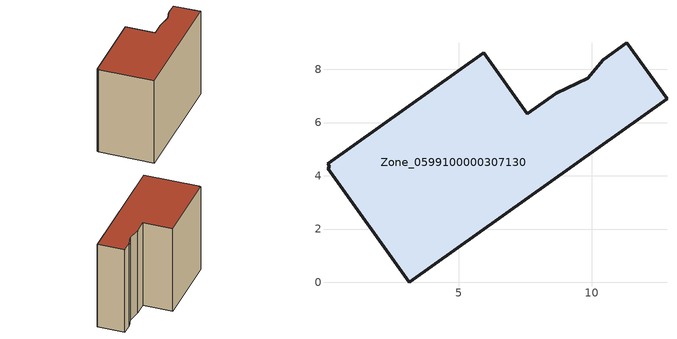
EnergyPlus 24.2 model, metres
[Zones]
Zone_0599100000307130
 floor ground (C_G): 9.84,7.67 10.43,8.36 11.32,9 12.83,6.89 3.14,0 0.07,4.29 0.15,4.35 0.08,4.45 5.94,8.62 7.57,6.33 8.66,7.11 z0
 wall outside (C_F): 12.83,6.89 11.32,9 10.43,8.36 9.84,7.67 8.66,7.11 7.57,6.33 5.94,8.62 0.08,4.45 0.15,4.35 0.07,4.29 3.14,0 12.83,6.89 z0:8.65
 roof outside (C_R): 10.43,8.36 9.84,7.67 8.66,7.11 7.57,6.33 5.94,8.62 0.08,4.45 0.15,4.35 0.07,4.29 3.14,0 12.83,6.89 11.32,9 z8.65
[BUILDING]
Pand.0599100000307130: North Axis=0; Terrain=City; Loads Convergence Tolerance Value=0.04; Temperature Convergence Tolerance Value=0.4; Solar Distribution=FullExterior; Maximum Number of Warmup Days=25; Minimum Number of Warmup Days=1
[Site:Location]
Rotterdam.The.Hague.AP_ZH_NLD Design_Conditions: Latitude=51.96; Longitude=4.45; Time Zone=1; Elevation=-4.5
[SITE:GROUNDTEMPERATURE:BUILDINGSURFACE]
18, 18, 18, 18, 18, 18, 18, 18, 18, 18, 18, 18
[MATERIAL] Thermal Absorptance=0.9; Solar Absorptance=0.7; Visible Absorptance=0.7
Name | Roughness | Thickness | Conductivity | Density | Specific Heat
G.TI.1975-1991 | MediumSmooth | 0.15 | 0.288461 | 540 | 1210
F.TI.1975-1991 | Rough | 0.3 | 0.230769 | 1920 | 840
R.TI.1975-1991 | MediumRough | 0.2 | 0.153846 | 1500 | 1000
[CONSTRUCTION]
C_G: G.TI.1975-1991
C_F: F.TI.1975-1991
C_R: R.TI.1975-1991
[ZONE]
Zone_0599100000307130: Type=1; Multiplier=1; Ceiling Height=Autocalculate; Volume=Autocalculate; Floor Area=autocalculate; Part of Total Floor Area=Yes
[ZONEINFILTRATION:DESIGNFLOWRATE]
Infil_Zone_0599100000307130: Zone or ZoneList or Space or SpaceList=Zone_0599100000307130; Schedule=AlwaysOn; Design Flow Rate Calculation Method=Flow/Area; Flow Rate per Floor Area=0.003; Constant Term Coefficient=1; Temperature Term Coefficient=0; Velocity Term Coefficient=0; Velocity Squared Term Coefficient=0
[HVACTEMPLATE:ZONE:IDEALLOADSAIRSYSTEM]
Zone_0599100000307130: Maximum Heating Supply Air Temperature=50; Minimum Cooling Supply Air Temperature=13; Maximum Heating Supply Air Humidity Ratio=0.0156; Minimum Cooling Supply Air Humidity Ratio=0.0077; Heating Limit=NoLimit; Cooling Limit=NoLimit; Dehumidification Control Type=ConstantSensibleHeatRatio; Cooling Sensible Heat Ratio=0.7; Dehumidification Setpoint=60; Humidification Control Type=None; Humidification Setpoint=30; Outdoor Air Method=None; Outdoor Air Flow Rate per Person=0.00944; Outdoor Air Flow Rate per Zone Floor Area=0; Outdoor Air Flow Rate per Zone=0; Demand Controlled Ventilation Type=None; Outdoor Air Economizer Type=NoEconomizer; Heat Recovery Type=None; Sensible Heat Recovery Effectiveness=0.7; Latent Heat Recovery Effectiveness=0.65
[ZONECONTROL:THERMOSTAT]
ThermostatControl_Zone_0599100000307130: Zone or ZoneList=Zone_0599100000307130; Control Type Schedule=DualSetpointControlType; Control 1=Thermostat_Zone_0599100000307130; Temperature Difference Between Cutout And Setpoint=0
[THERMOSTATSETPOINT:DUALSETPOINT]
Thermostat_Zone_0599100000307130: Heating Setpoint Temperature Schedule=HeatingSetpoint_Zone_0599100000307130; Cooling Setpoint Temperature Schedule=CoolingSetpoint_Zone_0599100000307130
[SCHEDULE:COMPACT]
HeatingSetpoint_Zone_0599100000307130: Through: 12/31, For: AllDays, Until: 24:00, 21
CoolingSetpoint_Zone_0599100000307130: Through: 12/31, For: AllDays, Until: 24:00, 24
DualSetpointControlType: Through: 12/31, For: AllDays, Until: 24:00, 4
AlwaysOn: Through: 12/31, For: AllDays, Until: 24:00, 1
